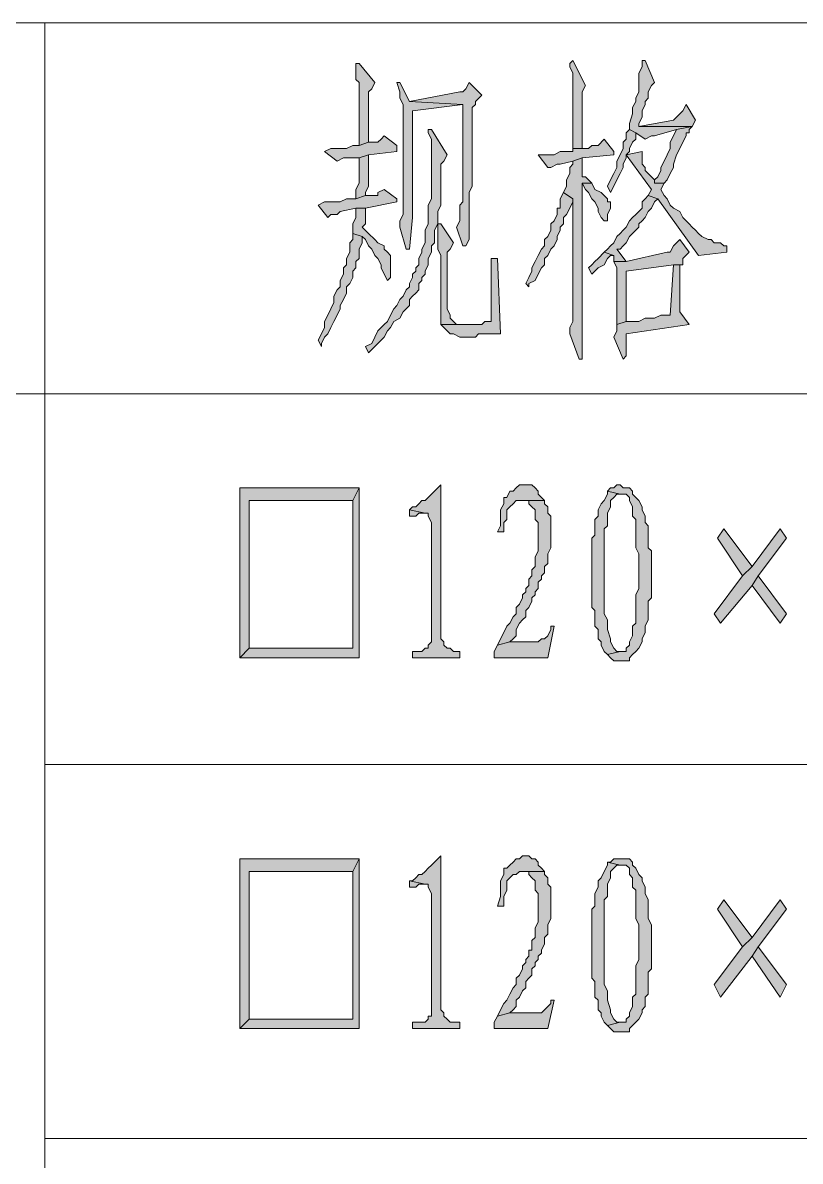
# Model space of a CAD drawing. Header units: millimetres. Extents: x 24 to 410, y 10 to 282.
# Drawn here: x 303.23 to 313.7, y 157.77 to 173.1 of the extents above; entities that cross this region are included whole.
import ezdxf

# ---------------------------------------------------------------- set-up
doc = ezdxf.new("R2010")
doc.units = ezdxf.units.MM

msp = doc.modelspace()

# ---------------------------------------------------------------- hatches: boundary and pattern name
h = msp.add_hatch(color=7)
h.dxf.hatch_style = 2
h.paths.add_polyline_path([(307.763333, 172.550667), (307.721, 172.550667), (307.721, 172.508333), (307.721, 172.339), (307.763333, 172.296667), (307.763333, 171.45), (307.890333, 171.492333), (307.890333, 172.127333), (307.890333, 172.169667), (307.932667, 172.212), (307.975, 172.296667)])
h = msp.add_hatch(color=7)
h.dxf.hatch_style = 2
h.paths.add_polyline_path([(310.642, 172.593), (310.599667, 172.550667), (310.599667, 172.508333), (310.642, 172.423667), (310.642, 171.407667), (310.769, 171.407667), (310.769, 171.746333), (310.769, 171.831), (310.769, 172.169667), (310.811333, 172.254333)])
h = msp.add_hatch(color=7)
h.dxf.hatch_style = 2
h.paths.add_polyline_path([(311.573333, 172.593), (311.573333, 172.508333), (311.531, 172.423667), (311.531, 172.169667), (311.488667, 172.085), (311.488667, 172.042667), (311.446333, 171.958), (311.446333, 171.873333), (311.404, 171.746333), (311.404, 171.661667), (311.488667, 171.619333), (311.615667, 171.534667), (311.700333, 171.577), (311.742667, 171.577), (312.039, 171.661667), (312.250667, 171.704), (311.531, 171.704), (311.531, 171.746333), (311.573333, 171.831), (311.573333, 171.915667), (311.615667, 172.000333), (311.615667, 172.042667), (311.658, 172.085), (311.658, 172.169667), (311.700333, 172.254333), (311.742667, 172.296667), (311.615667, 172.593)])
h = msp.add_hatch(color=7)
h.dxf.hatch_style = 2
h.paths.add_polyline_path([(308.313667, 172.296667), (308.271333, 172.296667), (308.313667, 172.169667), (308.313667, 172.085), (308.356, 172.000333), (308.356, 170.518667), (308.313667, 170.434), (308.313667, 170.349333), (308.398333, 170.053), (308.440667, 170.053), (308.483, 170.476333), (308.483, 171.915667), (309.160333, 172.000333), (308.440667, 172.042667)])
h = msp.add_hatch(color=7)
h.dxf.hatch_style = 2
h.paths.add_polyline_path([(309.245, 172.296667), (309.202667, 172.212), (309.160333, 172.169667), (309.118, 172.169667), (308.440667, 172.042667), (309.160333, 172.000333), (309.160333, 170.688), (309.118, 170.645667), (309.118, 170.518667), (309.118, 170.434), (309.075667, 170.349333), (309.160333, 170.095333), (309.202667, 170.095333), (309.245, 170.18), (309.245, 170.815), (309.287333, 170.899667), (309.287333, 171.958), (309.329667, 172.000333), (309.329667, 172.042667), (309.414333, 172.127333)])
h = msp.add_hatch(color=7)
h.dxf.hatch_style = 2
h.paths.add_polyline_path([(312.166, 172.000333), (312.123667, 171.915667), (312.081333, 171.873333), (312.039, 171.831), (311.996667, 171.788667), (311.531, 171.704), (312.250667, 171.704), (312.293, 171.788667)])
h = msp.add_hatch(color=7)
h.dxf.hatch_style = 2
h.paths.add_polyline_path([(308.102, 171.577), (308.059667, 171.534667), (308.017333, 171.492333), (307.890333, 171.492333), (307.763333, 171.45), (307.678667, 171.45), (307.594, 171.407667), (307.382333, 171.407667), (307.297667, 171.365333), (307.467, 171.238333), (307.551667, 171.280667), (307.763333, 171.280667), (307.890333, 171.323), (308.271333, 171.365333), (308.271333, 171.45)])
h = msp.add_hatch(color=7)
h.dxf.hatch_style = 2
h.paths.add_polyline_path([(308.737, 171.661667), (308.694667, 171.661667), (308.694667, 171.619333), (308.737, 171.534667), (308.737, 170.730333), (308.694667, 170.645667), (308.694667, 170.391667), (308.652333, 170.307), (308.652333, 170.137667), (308.61, 170.053), (308.61, 170.010667), (308.567667, 169.926), (308.567667, 169.841333), (308.525333, 169.799), (308.525333, 169.756667), (308.483, 169.714333), (308.483, 169.672), (308.440667, 169.587333), (308.440667, 169.545), (308.398333, 169.502667), (308.356, 169.418), (308.313667, 169.375667), (308.271333, 169.291), (308.229, 169.248667), (308.186667, 169.164), (308.144333, 169.079333), (308.102, 169.037), (308.017333, 168.952333), (307.975, 168.867667), (307.932667, 168.783), (307.848, 168.740667), (307.890333, 168.656), (307.975, 168.740667), (308.017333, 168.783), (308.102, 168.867667), (308.144333, 168.952333), (308.186667, 168.994667), (308.229, 169.079333), (308.313667, 169.121667), (308.356, 169.206333), (308.398333, 169.248667), (308.440667, 169.291), (308.440667, 169.375667), (308.483, 169.418), (308.525333, 169.460333), (308.567667, 169.502667), (308.567667, 169.587333), (308.61, 169.629667), (308.61, 169.672), (308.652333, 169.714333), (308.652333, 169.756667), (308.694667, 169.841333), (308.694667, 169.926), (308.737, 170.010667), (308.737, 170.095333), (308.779333, 170.137667), (308.779333, 170.307), (308.821667, 170.391667), (308.864, 170.391667), (308.821667, 170.391667), (308.821667, 170.561), (308.864, 170.645667), (308.864, 171.196), (308.906333, 171.238333), (308.948667, 171.323)])
h = msp.add_hatch(color=7)
h.dxf.hatch_style = 2
h.paths.add_polyline_path([(311.404, 171.661667), (311.361667, 171.619333), (311.361667, 171.534667), (311.319333, 171.492333), (311.319333, 171.407667), (311.277, 171.323), (311.234667, 171.238333), (311.234667, 171.153667), (311.192333, 171.069), (311.15, 170.984333), (311.107667, 170.899667), (311.15, 170.815), (311.192333, 170.899667), (311.234667, 170.984333), (311.277, 171.069), (311.319333, 171.153667), (311.319333, 171.196), (311.361667, 171.280667), (311.361667, 171.323), (311.404, 171.365333), (311.404, 171.407667), (311.446333, 171.492333), (311.488667, 171.534667), (311.488667, 171.619333)])
h = msp.add_hatch(color=7)
h.dxf.hatch_style = 2
h.paths.add_polyline_path([(312.250667, 171.704), (312.039, 171.661667), (311.996667, 171.577), (311.954333, 171.492333), (311.954333, 171.407667), (311.912, 171.323), (311.869667, 171.238333), (311.827333, 171.153667), (311.827333, 171.111333), (311.785, 171.026667), (311.742667, 170.984333), (311.742667, 170.942), (311.869667, 170.942), (311.912, 170.984333), (311.954333, 171.069), (311.996667, 171.153667), (311.996667, 171.196), (312.039, 171.323), (312.081333, 171.407667), (312.123667, 171.492333), (312.166, 171.577), (312.166, 171.619333), (312.208333, 171.619333), (312.208333, 171.661667)])
h = msp.add_hatch(color=7)
h.dxf.hatch_style = 2
h.paths.add_polyline_path([(311.065333, 171.534667), (310.980667, 171.45), (310.896, 171.45), (310.853667, 171.407667), (310.642, 171.407667), (310.642, 171.365333), (310.472667, 171.365333), (310.388, 171.323), (310.176333, 171.323), (310.303333, 171.153667), (310.345667, 171.153667), (310.430333, 171.196), (310.472667, 171.196), (310.642, 171.238333), (310.769, 171.280667), (311.192333, 171.323), (311.192333, 171.365333)])
h = msp.add_hatch(color=7)
h.dxf.hatch_style = 2
h.paths.add_polyline_path([(307.890333, 171.323), (307.763333, 171.280667), (307.763333, 170.942), (307.721, 170.857333), (307.721, 170.730333), (307.848, 170.772667), (307.848, 170.815), (307.890333, 170.899667)])
h = msp.add_hatch(color=7)
h.dxf.hatch_style = 2
h.paths.add_polyline_path([(310.769, 171.280667), (310.642, 171.238333), (310.642, 171.196), (310.599667, 171.153667), (310.599667, 171.069), (310.557333, 170.984333), (310.557333, 170.899667), (310.515, 170.815), (310.642, 170.730333), (310.642, 169.121667), (310.642, 169.079333), (310.599667, 168.994667), (310.599667, 168.91), (310.726667, 168.571333), (310.769, 168.571333), (310.769, 168.613667), (310.769, 170.942), (310.896, 170.942), (310.811333, 171.026667), (310.769, 171.026667), (310.769, 171.153667)])
h = msp.add_hatch(color=7)
h.dxf.hatch_style = 2
h.paths.add_polyline_path([(311.573333, 171.365333), (311.361667, 171.323), (311.700333, 170.857333), (311.658, 170.772667), (311.785, 170.730333), (312.335333, 169.968333), (312.716333, 170.010667), (312.716333, 170.095333), (312.674, 170.095333), (312.631667, 170.137667), (312.547, 170.137667), (312.504667, 170.18), (312.462333, 170.18), (312.377667, 170.222333), (312.335333, 170.264667), (312.293, 170.307), (312.250667, 170.349333), (312.208333, 170.391667), (312.166, 170.434), (312.123667, 170.476333), (312.081333, 170.561), (311.996667, 170.603333), (311.954333, 170.645667), (311.912, 170.730333), (311.869667, 170.772667), (311.827333, 170.857333), (311.869667, 170.942), (311.742667, 170.942), (311.742667, 170.984333), (311.700333, 171.026667), (311.615667, 171.111333), (311.615667, 171.153667), (311.573333, 171.196)])
h = msp.add_hatch(color=7)
h.dxf.hatch_style = 2
h.paths.add_polyline_path([(308.102, 170.857333), (308.017333, 170.815), (308.017333, 170.772667), (307.975, 170.772667), (307.848, 170.772667), (307.721, 170.730333), (307.594, 170.730333), (307.509333, 170.688), (307.297667, 170.688), (307.213, 170.645667), (307.34, 170.476333), (307.382333, 170.518667), (307.467, 170.518667), (307.509333, 170.561), (307.721, 170.603333), (307.848, 170.603333), (308.271333, 170.688), (308.271333, 170.730333)])
h = msp.add_hatch(color=7)
h.dxf.hatch_style = 2
h.paths.add_polyline_path([(310.515, 170.815), (310.472667, 170.730333), (310.472667, 170.603333), (310.430333, 170.603333), (310.430333, 170.518667), (310.388, 170.434), (310.345667, 170.391667), (310.345667, 170.307), (310.303333, 170.222333), (310.261, 170.18), (310.261, 170.095333), (310.218667, 170.053), (310.176333, 169.968333), (310.134, 169.883667), (310.091667, 169.799), (310.091667, 169.756667), (310.049333, 169.672), (310.007, 169.587333), (310.049333, 169.545), (310.049333, 169.587333), (310.134, 169.629667), (310.176333, 169.714333), (310.218667, 169.799), (310.261, 169.841333), (310.261, 169.926), (310.303333, 169.968333), (310.345667, 170.053), (310.388, 170.095333), (310.430333, 170.18), (310.430333, 170.222333), (310.472667, 170.307), (310.472667, 170.349333), (310.515, 170.391667), (310.515, 170.476333), (310.557333, 170.518667), (310.599667, 170.603333), (310.642, 170.688), (310.642, 170.730333)])
h = msp.add_hatch(color=7)
h.dxf.hatch_style = 2
h.paths.add_polyline_path([(310.896, 170.942), (310.769, 170.942), (310.811333, 170.857333), (310.853667, 170.815), (310.896, 170.730333), (310.938333, 170.688), (310.980667, 170.603333), (310.980667, 170.561), (311.023, 170.476333), (311.065333, 170.434), (311.107667, 170.434), (311.107667, 170.518667), (311.15, 170.603333), (311.15, 170.688), (311.107667, 170.688), (311.107667, 170.730333), (311.065333, 170.772667), (311.023, 170.815), (310.938333, 170.857333)])
h = msp.add_hatch(color=7)
h.dxf.hatch_style = 2
h.paths.add_polyline_path([(311.658, 170.772667), (311.615667, 170.730333), (311.573333, 170.688), (311.573333, 170.603333), (311.531, 170.561), (311.488667, 170.518667), (311.446333, 170.476333), (311.404, 170.434), (311.361667, 170.349333), (311.319333, 170.307), (311.277, 170.264667), (311.234667, 170.222333), (311.192333, 170.137667), (311.15, 170.095333), (311.107667, 170.053), (311.065333, 170.010667), (311.192333, 169.968333), (311.192333, 169.883667), (311.361667, 169.883667), (311.234667, 170.053), (311.277, 170.053), (311.319333, 170.095333), (311.361667, 170.137667), (311.404, 170.222333), (311.446333, 170.264667), (311.488667, 170.307), (311.531, 170.349333), (311.531, 170.391667), (311.573333, 170.434), (311.615667, 170.476333), (311.658, 170.561), (311.700333, 170.603333), (311.742667, 170.688), (311.785, 170.730333)])
h = msp.add_hatch(color=7)
h.dxf.hatch_style = 2
h.paths.add_polyline_path([(307.848, 170.603333), (307.721, 170.603333), (307.721, 170.518667), (307.721, 170.476333), (307.678667, 170.391667), (307.678667, 170.264667), (307.805667, 170.222333), (307.848, 170.18), (307.890333, 170.095333), (307.932667, 170.053), (307.975, 169.968333), (308.017333, 169.926), (308.059667, 169.841333), (308.059667, 169.799), (308.102, 169.714333), (308.144333, 169.629667), (308.186667, 169.672), (308.186667, 169.968333), (308.144333, 170.010667), (308.102, 170.053), (308.102, 170.095333), (308.017333, 170.137667), (307.975, 170.18), (307.890333, 170.264667), (307.805667, 170.349333), (307.848, 170.391667)])
h = msp.add_hatch(color=7)
h.dxf.hatch_style = 2
h.paths.add_polyline_path([(308.864, 170.391667), (308.821667, 170.391667), (308.821667, 170.349333), (308.821667, 170.053), (308.864, 169.968333), (308.864, 169.037), (309.160333, 169.037), (309.075667, 169.037), (309.033333, 169.079333), (308.991, 169.121667), (308.991, 169.164), (308.948667, 169.248667), (308.948667, 169.968333), (308.948667, 170.010667), (308.991, 170.053), (309.033333, 170.137667)])
h = msp.add_hatch(color=7)
h.dxf.hatch_style = 2
h.paths.add_polyline_path([(307.678667, 170.264667), (307.678667, 170.18), (307.636333, 170.137667), (307.636333, 170.010667), (307.594, 169.926), (307.594, 169.841333), (307.551667, 169.799), (307.551667, 169.714333), (307.509333, 169.629667), (307.509333, 169.545), (307.467, 169.502667), (307.424667, 169.418), (307.424667, 169.333333), (307.382333, 169.248667), (307.34, 169.164), (307.297667, 169.079333), (307.297667, 168.994667), (307.255333, 168.91), (307.213, 168.825333), (307.255333, 168.740667), (307.255333, 168.783), (307.297667, 168.867667), (307.34, 168.91), (307.382333, 168.994667), (307.424667, 169.079333), (307.467, 169.164), (307.509333, 169.248667), (307.509333, 169.291), (307.551667, 169.375667), (307.594, 169.460333), (307.594, 169.545), (307.636333, 169.587333), (307.678667, 169.672), (307.678667, 169.756667), (307.721, 169.799), (307.721, 169.883667), (307.763333, 169.926), (307.763333, 170.053), (307.805667, 170.137667), (307.805667, 170.222333)])
h = msp.add_hatch(color=7)
h.dxf.hatch_style = 2
h.paths.add_polyline_path([(312.081333, 170.18), (312.039, 170.137667), (311.996667, 170.095333), (311.954333, 170.010667), (311.912, 170.010667), (311.361667, 169.883667), (311.192333, 169.883667), (311.234667, 169.799), (311.234667, 169.037), (311.361667, 169.079333), (311.361667, 169.629667), (311.361667, 169.756667), (311.996667, 169.841333), (312.123667, 169.841333), (312.123667, 169.926), (312.208333, 170.010667)])
h = msp.add_hatch(color=7)
h.dxf.hatch_style = 2
h.paths.add_polyline_path([(309.626, 169.926), (309.541333, 169.926), (309.541333, 169.079333), (309.456667, 169.079333), (309.414333, 169.037), (308.864, 169.037), (308.906333, 168.994667), (308.948667, 168.952333), (308.991, 168.91), (309.033333, 168.91), (309.118, 168.867667), (309.329667, 168.867667), (309.372, 168.91), (309.668333, 168.91)])
h = msp.add_hatch(color=7)
h.dxf.hatch_style = 2
h.paths.add_polyline_path([(311.065333, 170.010667), (310.980667, 169.926), (310.938333, 169.883667), (310.896, 169.841333), (310.853667, 169.799), (310.896, 169.714333), (310.938333, 169.756667), (310.980667, 169.799), (311.065333, 169.841333), (311.107667, 169.926), (311.15, 169.968333), (311.192333, 169.968333)])
h = msp.add_hatch(color=7)
h.dxf.hatch_style = 2
h.paths.add_polyline_path([(312.123667, 169.841333), (311.996667, 169.841333), (311.954333, 169.164), (311.827333, 169.164), (311.742667, 169.121667), (311.615667, 169.121667), (311.531, 169.079333), (311.361667, 169.079333), (311.234667, 169.037), (311.234667, 168.952333), (311.192333, 168.867667), (311.319333, 168.571333), (311.361667, 168.613667), (311.361667, 168.91), (312.208333, 169.037), (312.081333, 169.206333), (312.081333, 169.841333)])
h = msp.add_hatch(color=7)
h.dxf.hatch_style = 2
h.paths.add_polyline_path([(307.763333, 166.835667), (306.154667, 166.835667), (306.154667, 164.549667), (306.281667, 164.676667), (306.281667, 166.666333), (307.678667, 166.666333)])
h = msp.add_hatch(color=7)
h.dxf.hatch_style = 2
h.paths.add_polyline_path([(307.763333, 166.835667), (307.678667, 166.666333), (307.678667, 164.676667), (306.281667, 164.676667), (306.154667, 164.549667), (307.763333, 164.549667)])
h = msp.add_hatch(color=7)
h.dxf.hatch_style = 2
h.paths.add_polyline_path([(308.864, 166.878), (308.821667, 166.835667), (308.779333, 166.793333), (308.737, 166.751), (308.694667, 166.708667), (308.652333, 166.666333), (308.61, 166.666333), (308.567667, 166.624), (308.525333, 166.581667), (308.483, 166.581667), (308.440667, 166.539333), (308.652333, 166.497), (308.694667, 166.497), (308.694667, 166.454667), (308.737, 166.37), (308.737, 164.761333), (308.694667, 164.719), (308.694667, 164.676667), (308.652333, 164.676667), (308.61, 164.634333), (308.483, 164.634333), (308.483, 164.549667), (309.118, 164.549667), (309.118, 164.634333), (309.033333, 164.634333), (308.991, 164.676667), (308.948667, 164.676667), (308.906333, 164.719), (308.906333, 164.761333), (308.864, 164.803667)])
h = msp.add_hatch(color=7)
h.dxf.hatch_style = 2
h.paths.add_polyline_path([(310.007, 166.878), (309.922333, 166.878), (309.88, 166.835667), (309.837667, 166.793333), (309.795333, 166.793333), (309.753, 166.708667), (309.710667, 166.708667), (309.710667, 166.666333), (309.710667, 166.624), (309.668333, 166.539333), (309.668333, 166.327667), (309.626, 166.243), (309.710667, 166.243), (309.710667, 166.285333), (309.710667, 166.37), (309.753, 166.412333), (309.753, 166.539333), (309.795333, 166.581667), (309.837667, 166.624), (309.88, 166.666333), (309.922333, 166.666333), (309.964667, 166.666333), (310.261, 166.666333), (310.218667, 166.708667), (310.176333, 166.751), (310.176333, 166.793333), (310.134, 166.835667), (310.091667, 166.878)])
h = msp.add_hatch(color=7)
h.dxf.hatch_style = 2
h.paths.add_polyline_path([(311.277, 166.878), (311.234667, 166.878), (311.192333, 166.835667), (311.15, 166.835667), (311.107667, 166.793333), (311.277, 166.751), (311.361667, 166.751), (311.404, 166.708667), (311.404, 166.666333), (311.446333, 166.581667), (311.446333, 166.454667), (311.488667, 166.412333), (311.488667, 166.031333), (311.531, 165.946667), (311.531, 165.692667), (311.531, 165.650333), (311.531, 165.481), (311.488667, 165.396333), (311.488667, 165.015333), (311.446333, 164.973), (311.446333, 164.846), (311.404, 164.761333), (311.404, 164.719), (311.361667, 164.676667), (311.361667, 164.634333), (311.319333, 164.634333), (311.277, 164.634333), (311.107667, 164.592), (311.15, 164.549667), (311.192333, 164.507333), (311.404, 164.507333), (311.404, 164.549667), (311.446333, 164.592), (311.488667, 164.634333), (311.531, 164.676667), (311.573333, 164.761333), (311.573333, 164.803667), (311.615667, 164.888333), (311.615667, 164.973), (311.658, 165.057667), (311.658, 165.311667), (311.700333, 165.354), (311.700333, 165.989), (311.658, 166.031333), (311.658, 166.327667), (311.615667, 166.37), (311.615667, 166.454667), (311.573333, 166.539333), (311.573333, 166.581667), (311.531, 166.666333), (311.488667, 166.708667), (311.446333, 166.751), (311.446333, 166.793333), (311.404, 166.835667), (311.319333, 166.835667)])
h = msp.add_hatch(color=7)
h.dxf.hatch_style = 2
h.paths.add_polyline_path([(311.107667, 166.793333), (311.107667, 166.751), (311.065333, 166.666333), (311.023, 166.624), (310.980667, 166.539333), (310.980667, 166.454667), (310.938333, 166.412333), (310.938333, 166.200667), (310.896, 166.158333), (310.896, 165.227), (310.938333, 165.184667), (310.938333, 165.1), (310.938333, 165.057667), (310.938333, 164.973), (310.980667, 164.930667), (310.980667, 164.803667), (311.023, 164.761333), (311.023, 164.719), (311.065333, 164.634333), (311.107667, 164.592), (311.277, 164.634333), (311.234667, 164.634333), (311.192333, 164.676667), (311.15, 164.761333), (311.15, 164.803667), (311.107667, 164.930667), (311.107667, 165.057667), (311.065333, 165.142333), (311.065333, 166.285333), (311.107667, 166.327667), (311.107667, 166.497), (311.15, 166.581667), (311.15, 166.666333), (311.192333, 166.708667), (311.234667, 166.751), (311.277, 166.751)])
h = msp.add_hatch(color=7)
h.dxf.hatch_style = 2
h.paths.add_polyline_path([(308.440667, 166.539333), (308.440667, 166.454667), (308.525333, 166.454667), (308.567667, 166.497), (308.652333, 166.497)])
h = msp.add_hatch(color=7)
h.dxf.hatch_style = 2
h.paths.add_polyline_path([(310.261, 166.666333), (309.964667, 166.666333), (310.049333, 166.666333), (310.049333, 166.624), (310.091667, 166.581667), (310.134, 166.539333), (310.134, 166.412333), (310.176333, 166.37), (310.176333, 165.989), (310.134, 165.904333), (310.134, 165.777333), (310.091667, 165.735), (310.091667, 165.650333), (310.049333, 165.608), (310.049333, 165.523333), (310.007, 165.481), (310.007, 165.438667), (309.964667, 165.396333), (309.964667, 165.354), (309.922333, 165.269333), (309.88, 165.227), (309.88, 165.142333), (309.837667, 165.1), (309.795333, 165.015333), (309.753, 164.973), (309.710667, 164.888333), (309.668333, 164.803667), (309.626, 164.719), (309.795333, 164.761333), (309.837667, 164.803667), (309.88, 164.846), (309.88, 164.930667), (309.922333, 165.015333), (309.964667, 165.057667), (310.007, 165.1), (310.007, 165.184667), (310.049333, 165.227), (310.091667, 165.311667), (310.091667, 165.354), (310.134, 165.396333), (310.134, 165.438667), (310.176333, 165.481), (310.176333, 165.565667), (310.218667, 165.608), (310.218667, 165.650333), (310.261, 165.692667), (310.261, 165.777333), (310.303333, 165.819667), (310.303333, 165.946667), (310.345667, 166.031333), (310.345667, 166.454667), (310.303333, 166.497), (310.303333, 166.581667), (310.261, 166.624)])
h = msp.add_hatch(color=7)
h.dxf.hatch_style = 2
h.paths.add_polyline_path([(313.436, 166.285333), (313.055, 165.777333), (312.928, 165.650333), (312.547, 165.142333), (312.631667, 165.015333), (313.055, 165.523333), (313.139667, 165.650333), (313.520667, 166.158333)])
h = msp.add_hatch(color=7)
h.dxf.hatch_style = 2
h.paths.add_polyline_path([(312.674, 166.285333), (312.589333, 166.158333), (312.928, 165.650333), (313.055, 165.777333)])
h = msp.add_hatch(color=7)
h.dxf.hatch_style = 2
h.paths.add_polyline_path([(313.139667, 165.650333), (313.055, 165.523333), (313.436, 165.015333), (313.520667, 165.142333)])
h = msp.add_hatch(color=7)
h.dxf.hatch_style = 2
h.paths.add_polyline_path([(310.388, 164.973), (310.345667, 164.973), (310.345667, 164.930667), (310.303333, 164.846), (310.261, 164.803667), (310.218667, 164.803667), (310.176333, 164.761333), (309.795333, 164.761333), (309.626, 164.719), (309.583667, 164.634333), (309.583667, 164.549667), (310.303333, 164.549667)])
h = msp.add_hatch(color=7)
h.dxf.hatch_style = 2
h.paths.add_polyline_path([(307.763333, 161.840333), (306.154667, 161.840333), (306.154667, 159.554333), (306.281667, 159.681333), (306.281667, 161.671), (307.678667, 161.671)])
h = msp.add_hatch(color=7)
h.dxf.hatch_style = 2
h.paths.add_polyline_path([(307.763333, 161.840333), (307.678667, 161.671), (307.678667, 159.681333), (306.281667, 159.681333), (306.154667, 159.554333), (307.763333, 159.554333)])
h = msp.add_hatch(color=7)
h.dxf.hatch_style = 2
h.paths.add_polyline_path([(308.864, 161.882667), (308.821667, 161.840333), (308.779333, 161.798), (308.737, 161.755667), (308.694667, 161.713333), (308.652333, 161.671), (308.61, 161.628667), (308.567667, 161.628667), (308.525333, 161.586333), (308.483, 161.544), (308.440667, 161.544), (308.652333, 161.501667), (308.694667, 161.501667), (308.694667, 161.459333), (308.737, 161.374667), (308.737, 159.723667), (308.694667, 159.723667), (308.694667, 159.681333), (308.652333, 159.639), (308.483, 159.639), (308.483, 159.554333), (309.118, 159.554333), (309.118, 159.639), (308.991, 159.639), (308.948667, 159.681333), (308.906333, 159.723667), (308.906333, 159.766), (308.864, 159.808333)])
h = msp.add_hatch(color=7)
h.dxf.hatch_style = 2
h.paths.add_polyline_path([(310.007, 161.882667), (309.964667, 161.882667), (309.922333, 161.840333), (309.88, 161.840333), (309.837667, 161.798), (309.795333, 161.755667), (309.753, 161.713333), (309.710667, 161.713333), (309.710667, 161.671), (309.710667, 161.628667), (309.668333, 161.544), (309.668333, 161.332333), (309.626, 161.205333), (309.710667, 161.205333), (309.710667, 161.29), (309.710667, 161.332333), (309.753, 161.417), (309.753, 161.544), (309.795333, 161.586333), (309.837667, 161.628667), (309.88, 161.628667), (309.922333, 161.671), (309.964667, 161.671), (310.261, 161.671), (310.218667, 161.713333), (310.176333, 161.755667), (310.176333, 161.798), (310.134, 161.840333), (310.091667, 161.840333), (310.049333, 161.882667)])
h = msp.add_hatch(color=7)
h.dxf.hatch_style = 2
h.paths.add_polyline_path([(311.107667, 161.798), (311.107667, 161.755667), (311.065333, 161.671), (311.023, 161.586333), (310.980667, 161.544), (310.980667, 161.459333), (310.938333, 161.374667), (310.938333, 161.205333), (310.896, 161.163), (310.896, 160.231667), (310.938333, 160.189333), (310.938333, 160.104667), (310.938333, 160.062333), (310.938333, 159.977667), (310.980667, 159.935333), (310.980667, 159.808333), (311.023, 159.766), (311.023, 159.723667), (311.065333, 159.639), (311.107667, 159.596667), (311.277, 159.639), (311.234667, 159.639), (311.192333, 159.681333), (311.15, 159.766), (311.15, 159.808333), (311.107667, 159.935333), (311.107667, 160.062333), (311.065333, 160.147), (311.065333, 161.29), (311.107667, 161.332333), (311.107667, 161.501667), (311.15, 161.586333), (311.15, 161.671), (311.192333, 161.713333), (311.234667, 161.755667), (311.277, 161.755667)])
h = msp.add_hatch(color=7)
h.dxf.hatch_style = 2
h.paths.add_polyline_path([(311.277, 161.840333), (311.192333, 161.840333), (311.15, 161.798), (311.107667, 161.798), (311.277, 161.755667), (311.361667, 161.755667), (311.404, 161.713333), (311.404, 161.628667), (311.446333, 161.586333), (311.446333, 161.459333), (311.488667, 161.417), (311.488667, 161.036), (311.531, 160.951333), (311.531, 160.697333), (311.531, 160.655), (311.531, 160.485667), (311.488667, 160.401), (311.488667, 160.02), (311.446333, 159.977667), (311.446333, 159.850667), (311.404, 159.766), (311.404, 159.723667), (311.361667, 159.681333), (311.361667, 159.639), (311.319333, 159.639), (311.277, 159.639), (311.107667, 159.596667), (311.15, 159.554333), (311.192333, 159.512), (311.404, 159.512), (311.404, 159.554333), (311.446333, 159.596667), (311.488667, 159.639), (311.531, 159.681333), (311.573333, 159.766), (311.573333, 159.808333), (311.615667, 159.850667), (311.615667, 159.977667), (311.658, 160.02), (311.658, 160.316333), (311.700333, 160.358667), (311.700333, 160.951333), (311.658, 161.036), (311.658, 161.29), (311.615667, 161.374667), (311.615667, 161.459333), (311.573333, 161.544), (311.573333, 161.586333), (311.531, 161.628667), (311.488667, 161.713333), (311.446333, 161.755667), (311.446333, 161.798), (311.404, 161.840333)])
h = msp.add_hatch(color=7)
h.dxf.hatch_style = 2
h.paths.add_polyline_path([(310.261, 161.671), (309.964667, 161.671), (310.049333, 161.671), (310.049333, 161.628667), (310.091667, 161.586333), (310.134, 161.544), (310.134, 161.417), (310.176333, 161.374667), (310.176333, 160.993667), (310.134, 160.909), (310.134, 160.782), (310.091667, 160.739667), (310.091667, 160.612667), (310.049333, 160.612667), (310.049333, 160.528), (310.007, 160.485667), (310.007, 160.443333), (309.964667, 160.401), (309.964667, 160.358667), (309.922333, 160.274), (309.88, 160.231667), (309.88, 160.147), (309.837667, 160.104667), (309.795333, 160.02), (309.753, 159.935333), (309.710667, 159.893), (309.668333, 159.808333), (309.626, 159.723667), (309.795333, 159.766), (309.837667, 159.808333), (309.88, 159.850667), (309.88, 159.935333), (309.922333, 159.977667), (309.964667, 160.062333), (310.007, 160.104667), (310.007, 160.189333), (310.049333, 160.231667), (310.091667, 160.274), (310.091667, 160.358667), (310.134, 160.401), (310.134, 160.443333), (310.176333, 160.485667), (310.176333, 160.528), (310.218667, 160.570333), (310.218667, 160.612667), (310.261, 160.697333), (310.261, 160.782), (310.303333, 160.824333), (310.303333, 160.951333), (310.345667, 161.036), (310.345667, 161.459333), (310.303333, 161.501667), (310.303333, 161.586333), (310.261, 161.628667)])
h = msp.add_hatch(color=7)
h.dxf.hatch_style = 2
h.paths.add_polyline_path([(308.440667, 161.544), (308.440667, 161.459333), (308.525333, 161.459333), (308.567667, 161.501667), (308.652333, 161.501667)])
h = msp.add_hatch(color=7)
h.dxf.hatch_style = 2
h.paths.add_polyline_path([(313.436, 161.29), (313.055, 160.782), (312.928, 160.655), (312.547, 160.147), (312.631667, 159.977667), (313.055, 160.528), (313.139667, 160.655), (313.520667, 161.163)])
h = msp.add_hatch(color=7)
h.dxf.hatch_style = 2
h.paths.add_polyline_path([(312.674, 161.29), (312.589333, 161.163), (312.928, 160.655), (313.055, 160.782)])
h = msp.add_hatch(color=7)
h.dxf.hatch_style = 2
h.paths.add_polyline_path([(313.139667, 160.655), (313.055, 160.528), (313.436, 159.977667), (313.520667, 160.147)])
h = msp.add_hatch(color=7)
h.dxf.hatch_style = 2
h.paths.add_polyline_path([(310.388, 159.935333), (310.345667, 159.935333), (310.345667, 159.893), (310.303333, 159.850667), (310.261, 159.808333), (310.218667, 159.766), (309.795333, 159.766), (309.626, 159.723667), (309.583667, 159.639), (309.583667, 159.554333), (310.303333, 159.554333)])

# ---------------------------------------------------------------- linework, layer by layer
at = {"color": 7, "lineweight": 0}
for points in [[(249.047, 173.101), (377.063, 173.101), (377.063, 118.11), (249.047, 118.11)], [(307.763333, 172.550667), (307.721, 172.550667), (307.721, 172.508333), (307.721, 172.339), (307.763333, 172.296667), (307.763333, 171.45), (307.890333, 171.492333), (307.890333, 172.127333), (307.890333, 172.169667), (307.932667, 172.212), (307.975, 172.296667)], [(310.642, 172.593), (310.599667, 172.550667), (310.599667, 172.508333), (310.642, 172.423667), (310.642, 171.407667), (310.769, 171.407667), (310.769, 171.746333), (310.769, 171.831), (310.769, 172.169667), (310.811333, 172.254333)], [(311.573333, 172.593), (311.573333, 172.508333), (311.531, 172.423667), (311.531, 172.169667), (311.488667, 172.085), (311.488667, 172.042667), (311.446333, 171.958), (311.446333, 171.873333), (311.404, 171.746333), (311.404, 171.661667), (311.488667, 171.619333), (311.615667, 171.534667), (311.700333, 171.577), (311.742667, 171.577), (312.039, 171.661667), (312.250667, 171.704), (311.531, 171.704), (311.531, 171.746333), (311.573333, 171.831), (311.573333, 171.915667), (311.615667, 172.000333), (311.615667, 172.042667), (311.658, 172.085), (311.658, 172.169667), (311.700333, 172.254333), (311.742667, 172.296667), (311.615667, 172.593)], [(308.313667, 172.296667), (308.271333, 172.296667), (308.313667, 172.169667), (308.313667, 172.085), (308.356, 172.000333), (308.356, 170.518667), (308.313667, 170.434), (308.313667, 170.349333), (308.398333, 170.053), (308.440667, 170.053), (308.483, 170.476333), (308.483, 171.915667), (309.160333, 172.000333), (308.440667, 172.042667)], [(309.245, 172.296667), (309.202667, 172.212), (309.160333, 172.169667), (309.118, 172.169667), (308.440667, 172.042667), (309.160333, 172.000333), (309.160333, 170.688), (309.118, 170.645667), (309.118, 170.518667), (309.118, 170.434), (309.075667, 170.349333), (309.160333, 170.095333), (309.202667, 170.095333), (309.245, 170.18), (309.245, 170.815), (309.287333, 170.899667), (309.287333, 171.958), (309.329667, 172.000333), (309.329667, 172.042667), (309.414333, 172.127333)], [(312.166, 172.000333), (312.123667, 171.915667), (312.081333, 171.873333), (312.039, 171.831), (311.996667, 171.788667), (311.531, 171.704), (312.250667, 171.704), (312.293, 171.788667)], [(308.102, 171.577), (308.059667, 171.534667), (308.017333, 171.492333), (307.890333, 171.492333), (307.763333, 171.45), (307.678667, 171.45), (307.594, 171.407667), (307.382333, 171.407667), (307.297667, 171.365333), (307.467, 171.238333), (307.551667, 171.280667), (307.763333, 171.280667), (307.890333, 171.323), (308.271333, 171.365333), (308.271333, 171.45)], [(308.737, 171.661667), (308.694667, 171.661667), (308.694667, 171.619333), (308.737, 171.534667), (308.737, 170.730333), (308.694667, 170.645667), (308.694667, 170.391667), (308.652333, 170.307), (308.652333, 170.137667), (308.61, 170.053), (308.61, 170.010667), (308.567667, 169.926), (308.567667, 169.841333), (308.525333, 169.799), (308.525333, 169.756667), (308.483, 169.714333), (308.483, 169.672), (308.440667, 169.587333), (308.440667, 169.545), (308.398333, 169.502667), (308.356, 169.418), (308.313667, 169.375667), (308.271333, 169.291), (308.229, 169.248667), (308.186667, 169.164), (308.144333, 169.079333), (308.102, 169.037), (308.017333, 168.952333), (307.975, 168.867667), (307.932667, 168.783), (307.848, 168.740667), (307.890333, 168.656), (307.975, 168.740667), (308.017333, 168.783), (308.102, 168.867667), (308.144333, 168.952333), (308.186667, 168.994667), (308.229, 169.079333), (308.313667, 169.121667), (308.356, 169.206333), (308.398333, 169.248667), (308.440667, 169.291), (308.440667, 169.375667), (308.483, 169.418), (308.525333, 169.460333), (308.567667, 169.502667), (308.567667, 169.587333), (308.61, 169.629667), (308.61, 169.672), (308.652333, 169.714333), (308.652333, 169.756667), (308.694667, 169.841333), (308.694667, 169.926), (308.737, 170.010667), (308.737, 170.095333), (308.779333, 170.137667), (308.779333, 170.307), (308.821667, 170.391667), (308.864, 170.391667), (308.821667, 170.391667), (308.821667, 170.561), (308.864, 170.645667), (308.864, 171.196), (308.906333, 171.238333), (308.948667, 171.323)], [(311.404, 171.661667), (311.361667, 171.619333), (311.361667, 171.534667), (311.319333, 171.492333), (311.319333, 171.407667), (311.277, 171.323), (311.234667, 171.238333), (311.234667, 171.153667), (311.192333, 171.069), (311.15, 170.984333), (311.107667, 170.899667), (311.15, 170.815), (311.192333, 170.899667), (311.234667, 170.984333), (311.277, 171.069), (311.319333, 171.153667), (311.319333, 171.196), (311.361667, 171.280667), (311.361667, 171.323), (311.404, 171.365333), (311.404, 171.407667), (311.446333, 171.492333), (311.488667, 171.534667), (311.488667, 171.619333)], [(312.250667, 171.704), (312.039, 171.661667), (311.996667, 171.577), (311.954333, 171.492333), (311.954333, 171.407667), (311.912, 171.323), (311.869667, 171.238333), (311.827333, 171.153667), (311.827333, 171.111333), (311.785, 171.026667), (311.742667, 170.984333), (311.742667, 170.942), (311.869667, 170.942), (311.912, 170.984333), (311.954333, 171.069), (311.996667, 171.153667), (311.996667, 171.196), (312.039, 171.323), (312.081333, 171.407667), (312.123667, 171.492333), (312.166, 171.577), (312.166, 171.619333), (312.208333, 171.619333), (312.208333, 171.661667)], [(311.065333, 171.534667), (310.980667, 171.45), (310.896, 171.45), (310.853667, 171.407667), (310.642, 171.407667), (310.642, 171.365333), (310.472667, 171.365333), (310.388, 171.323), (310.176333, 171.323), (310.303333, 171.153667), (310.345667, 171.153667), (310.430333, 171.196), (310.472667, 171.196), (310.642, 171.238333), (310.769, 171.280667), (311.192333, 171.323), (311.192333, 171.365333)], [(307.890333, 171.323), (307.763333, 171.280667), (307.763333, 170.942), (307.721, 170.857333), (307.721, 170.730333), (307.848, 170.772667), (307.848, 170.815), (307.890333, 170.899667)], [(310.769, 171.280667), (310.642, 171.238333), (310.642, 171.196), (310.599667, 171.153667), (310.599667, 171.069), (310.557333, 170.984333), (310.557333, 170.899667), (310.515, 170.815), (310.642, 170.730333), (310.642, 169.121667), (310.642, 169.079333), (310.599667, 168.994667), (310.599667, 168.91), (310.726667, 168.571333), (310.769, 168.571333), (310.769, 168.613667), (310.769, 170.942), (310.896, 170.942), (310.811333, 171.026667), (310.769, 171.026667), (310.769, 171.153667)], [(311.573333, 171.365333), (311.361667, 171.323), (311.700333, 170.857333), (311.658, 170.772667), (311.785, 170.730333), (312.335333, 169.968333), (312.716333, 170.010667), (312.716333, 170.095333), (312.674, 170.095333), (312.631667, 170.137667), (312.547, 170.137667), (312.504667, 170.18), (312.462333, 170.18), (312.377667, 170.222333), (312.335333, 170.264667), (312.293, 170.307), (312.250667, 170.349333), (312.208333, 170.391667), (312.166, 170.434), (312.123667, 170.476333), (312.081333, 170.561), (311.996667, 170.603333), (311.954333, 170.645667), (311.912, 170.730333), (311.869667, 170.772667), (311.827333, 170.857333), (311.869667, 170.942), (311.742667, 170.942), (311.742667, 170.984333), (311.700333, 171.026667), (311.615667, 171.111333), (311.615667, 171.153667), (311.573333, 171.196)], [(308.102, 170.857333), (308.017333, 170.815), (308.017333, 170.772667), (307.975, 170.772667), (307.848, 170.772667), (307.721, 170.730333), (307.594, 170.730333), (307.509333, 170.688), (307.297667, 170.688), (307.213, 170.645667), (307.34, 170.476333), (307.382333, 170.518667), (307.467, 170.518667), (307.509333, 170.561), (307.721, 170.603333), (307.848, 170.603333), (308.271333, 170.688), (308.271333, 170.730333)], [(310.515, 170.815), (310.472667, 170.730333), (310.472667, 170.603333), (310.430333, 170.603333), (310.430333, 170.518667), (310.388, 170.434), (310.345667, 170.391667), (310.345667, 170.307), (310.303333, 170.222333), (310.261, 170.18), (310.261, 170.095333), (310.218667, 170.053), (310.176333, 169.968333), (310.134, 169.883667), (310.091667, 169.799), (310.091667, 169.756667), (310.049333, 169.672), (310.007, 169.587333), (310.049333, 169.545), (310.049333, 169.587333), (310.134, 169.629667), (310.176333, 169.714333), (310.218667, 169.799), (310.261, 169.841333), (310.261, 169.926), (310.303333, 169.968333), (310.345667, 170.053), (310.388, 170.095333), (310.430333, 170.18), (310.430333, 170.222333), (310.472667, 170.307), (310.472667, 170.349333), (310.515, 170.391667), (310.515, 170.476333), (310.557333, 170.518667), (310.599667, 170.603333), (310.642, 170.688), (310.642, 170.730333)], [(310.896, 170.942), (310.769, 170.942), (310.811333, 170.857333), (310.853667, 170.815), (310.896, 170.730333), (310.938333, 170.688), (310.980667, 170.603333), (310.980667, 170.561), (311.023, 170.476333), (311.065333, 170.434), (311.107667, 170.434), (311.107667, 170.518667), (311.15, 170.603333), (311.15, 170.688), (311.107667, 170.688), (311.107667, 170.730333), (311.065333, 170.772667), (311.023, 170.815), (310.938333, 170.857333)], [(311.658, 170.772667), (311.615667, 170.730333), (311.573333, 170.688), (311.573333, 170.603333), (311.531, 170.561), (311.488667, 170.518667), (311.446333, 170.476333), (311.404, 170.434), (311.361667, 170.349333), (311.319333, 170.307), (311.277, 170.264667), (311.234667, 170.222333), (311.192333, 170.137667), (311.15, 170.095333), (311.107667, 170.053), (311.065333, 170.010667), (311.192333, 169.968333), (311.192333, 169.883667), (311.361667, 169.883667), (311.234667, 170.053), (311.277, 170.053), (311.319333, 170.095333), (311.361667, 170.137667), (311.404, 170.222333), (311.446333, 170.264667), (311.488667, 170.307), (311.531, 170.349333), (311.531, 170.391667), (311.573333, 170.434), (311.615667, 170.476333), (311.658, 170.561), (311.700333, 170.603333), (311.742667, 170.688), (311.785, 170.730333)], [(307.848, 170.603333), (307.721, 170.603333), (307.721, 170.518667), (307.721, 170.476333), (307.678667, 170.391667), (307.678667, 170.264667), (307.805667, 170.222333), (307.848, 170.18), (307.890333, 170.095333), (307.932667, 170.053), (307.975, 169.968333), (308.017333, 169.926), (308.059667, 169.841333), (308.059667, 169.799), (308.102, 169.714333), (308.144333, 169.629667), (308.186667, 169.672), (308.186667, 169.968333), (308.144333, 170.010667), (308.102, 170.053), (308.102, 170.095333), (308.017333, 170.137667), (307.975, 170.18), (307.890333, 170.264667), (307.805667, 170.349333), (307.848, 170.391667)], [(308.864, 170.391667), (308.821667, 170.391667), (308.821667, 170.349333), (308.821667, 170.053), (308.864, 169.968333), (308.864, 169.037), (309.160333, 169.037), (309.075667, 169.037), (309.033333, 169.079333), (308.991, 169.121667), (308.991, 169.164), (308.948667, 169.248667), (308.948667, 169.968333), (308.948667, 170.010667), (308.991, 170.053), (309.033333, 170.137667)], [(307.678667, 170.264667), (307.678667, 170.18), (307.636333, 170.137667), (307.636333, 170.010667), (307.594, 169.926), (307.594, 169.841333), (307.551667, 169.799), (307.551667, 169.714333), (307.509333, 169.629667), (307.509333, 169.545), (307.467, 169.502667), (307.424667, 169.418), (307.424667, 169.333333), (307.382333, 169.248667), (307.34, 169.164), (307.297667, 169.079333), (307.297667, 168.994667), (307.255333, 168.91), (307.213, 168.825333), (307.255333, 168.740667), (307.255333, 168.783), (307.297667, 168.867667), (307.34, 168.91), (307.382333, 168.994667), (307.424667, 169.079333), (307.467, 169.164), (307.509333, 169.248667), (307.509333, 169.291), (307.551667, 169.375667), (307.594, 169.460333), (307.594, 169.545), (307.636333, 169.587333), (307.678667, 169.672), (307.678667, 169.756667), (307.721, 169.799), (307.721, 169.883667), (307.763333, 169.926), (307.763333, 170.053), (307.805667, 170.137667), (307.805667, 170.222333)], [(312.081333, 170.18), (312.039, 170.137667), (311.996667, 170.095333), (311.954333, 170.010667), (311.912, 170.010667), (311.361667, 169.883667), (311.192333, 169.883667), (311.234667, 169.799), (311.234667, 169.037), (311.361667, 169.079333), (311.361667, 169.629667), (311.361667, 169.756667), (311.996667, 169.841333), (312.123667, 169.841333), (312.123667, 169.926), (312.208333, 170.010667)], [(309.626, 169.926), (309.541333, 169.926), (309.541333, 169.079333), (309.456667, 169.079333), (309.414333, 169.037), (308.864, 169.037), (308.906333, 168.994667), (308.948667, 168.952333), (308.991, 168.91), (309.033333, 168.91), (309.118, 168.867667), (309.329667, 168.867667), (309.372, 168.91), (309.668333, 168.91)], [(311.065333, 170.010667), (310.980667, 169.926), (310.938333, 169.883667), (310.896, 169.841333), (310.853667, 169.799), (310.896, 169.714333), (310.938333, 169.756667), (310.980667, 169.799), (311.065333, 169.841333), (311.107667, 169.926), (311.15, 169.968333), (311.192333, 169.968333)], [(312.123667, 169.841333), (311.996667, 169.841333), (311.954333, 169.164), (311.827333, 169.164), (311.742667, 169.121667), (311.615667, 169.121667), (311.531, 169.079333), (311.361667, 169.079333), (311.234667, 169.037), (311.234667, 168.952333), (311.192333, 168.867667), (311.319333, 168.571333), (311.361667, 168.613667), (311.361667, 168.91), (312.208333, 169.037), (312.081333, 169.206333), (312.081333, 169.841333)], [(307.763333, 166.835667), (306.154667, 166.835667), (306.154667, 164.549667), (306.281667, 164.676667), (306.281667, 166.666333), (307.678667, 166.666333)], [(307.763333, 166.835667), (307.678667, 166.666333), (307.678667, 164.676667), (306.281667, 164.676667), (306.154667, 164.549667), (307.763333, 164.549667)], [(308.864, 166.878), (308.821667, 166.835667), (308.779333, 166.793333), (308.737, 166.751), (308.694667, 166.708667), (308.652333, 166.666333), (308.61, 166.666333), (308.567667, 166.624), (308.525333, 166.581667), (308.483, 166.581667), (308.440667, 166.539333), (308.652333, 166.497), (308.694667, 166.497), (308.694667, 166.454667), (308.737, 166.37), (308.737, 164.761333), (308.694667, 164.719), (308.694667, 164.676667), (308.652333, 164.676667), (308.61, 164.634333), (308.483, 164.634333), (308.483, 164.549667), (309.118, 164.549667), (309.118, 164.634333), (309.033333, 164.634333), (308.991, 164.676667), (308.948667, 164.676667), (308.906333, 164.719), (308.906333, 164.761333), (308.864, 164.803667)], [(310.007, 166.878), (309.922333, 166.878), (309.88, 166.835667), (309.837667, 166.793333), (309.795333, 166.793333), (309.753, 166.708667), (309.710667, 166.708667), (309.710667, 166.666333), (309.710667, 166.624), (309.668333, 166.539333), (309.668333, 166.327667), (309.626, 166.243), (309.710667, 166.243), (309.710667, 166.285333), (309.710667, 166.37), (309.753, 166.412333), (309.753, 166.539333), (309.795333, 166.581667), (309.837667, 166.624), (309.88, 166.666333), (309.922333, 166.666333), (309.964667, 166.666333), (310.261, 166.666333), (310.218667, 166.708667), (310.176333, 166.751), (310.176333, 166.793333), (310.134, 166.835667), (310.091667, 166.878)], [(311.277, 166.878), (311.234667, 166.878), (311.192333, 166.835667), (311.15, 166.835667), (311.107667, 166.793333), (311.277, 166.751), (311.361667, 166.751), (311.404, 166.708667), (311.404, 166.666333), (311.446333, 166.581667), (311.446333, 166.454667), (311.488667, 166.412333), (311.488667, 166.031333), (311.531, 165.946667), (311.531, 165.692667), (311.531, 165.650333), (311.531, 165.481), (311.488667, 165.396333), (311.488667, 165.015333), (311.446333, 164.973), (311.446333, 164.846), (311.404, 164.761333), (311.404, 164.719), (311.361667, 164.676667), (311.361667, 164.634333), (311.319333, 164.634333), (311.277, 164.634333), (311.107667, 164.592), (311.15, 164.549667), (311.192333, 164.507333), (311.404, 164.507333), (311.404, 164.549667), (311.446333, 164.592), (311.488667, 164.634333), (311.531, 164.676667), (311.573333, 164.761333), (311.573333, 164.803667), (311.615667, 164.888333), (311.615667, 164.973), (311.658, 165.057667), (311.658, 165.311667), (311.700333, 165.354), (311.700333, 165.989), (311.658, 166.031333), (311.658, 166.327667), (311.615667, 166.37), (311.615667, 166.454667), (311.573333, 166.539333), (311.573333, 166.581667), (311.531, 166.666333), (311.488667, 166.708667), (311.446333, 166.751), (311.446333, 166.793333), (311.404, 166.835667), (311.319333, 166.835667)], [(311.107667, 166.793333), (311.107667, 166.751), (311.065333, 166.666333), (311.023, 166.624), (310.980667, 166.539333), (310.980667, 166.454667), (310.938333, 166.412333), (310.938333, 166.200667), (310.896, 166.158333), (310.896, 165.227), (310.938333, 165.184667), (310.938333, 165.1), (310.938333, 165.057667), (310.938333, 164.973), (310.980667, 164.930667), (310.980667, 164.803667), (311.023, 164.761333), (311.023, 164.719), (311.065333, 164.634333), (311.107667, 164.592), (311.277, 164.634333), (311.234667, 164.634333), (311.192333, 164.676667), (311.15, 164.761333), (311.15, 164.803667), (311.107667, 164.930667), (311.107667, 165.057667), (311.065333, 165.142333), (311.065333, 166.285333), (311.107667, 166.327667), (311.107667, 166.497), (311.15, 166.581667), (311.15, 166.666333), (311.192333, 166.708667), (311.234667, 166.751), (311.277, 166.751)], [(308.440667, 166.539333), (308.440667, 166.454667), (308.525333, 166.454667), (308.567667, 166.497), (308.652333, 166.497)], [(310.261, 166.666333), (309.964667, 166.666333), (310.049333, 166.666333), (310.049333, 166.624), (310.091667, 166.581667), (310.134, 166.539333), (310.134, 166.412333), (310.176333, 166.37), (310.176333, 165.989), (310.134, 165.904333), (310.134, 165.777333), (310.091667, 165.735), (310.091667, 165.650333), (310.049333, 165.608), (310.049333, 165.523333), (310.007, 165.481), (310.007, 165.438667), (309.964667, 165.396333), (309.964667, 165.354), (309.922333, 165.269333), (309.88, 165.227), (309.88, 165.142333), (309.837667, 165.1), (309.795333, 165.015333), (309.753, 164.973), (309.710667, 164.888333), (309.668333, 164.803667), (309.626, 164.719), (309.795333, 164.761333), (309.837667, 164.803667), (309.88, 164.846), (309.88, 164.930667), (309.922333, 165.015333), (309.964667, 165.057667), (310.007, 165.1), (310.007, 165.184667), (310.049333, 165.227), (310.091667, 165.311667), (310.091667, 165.354), (310.134, 165.396333), (310.134, 165.438667), (310.176333, 165.481), (310.176333, 165.565667), (310.218667, 165.608), (310.218667, 165.650333), (310.261, 165.692667), (310.261, 165.777333), (310.303333, 165.819667), (310.303333, 165.946667), (310.345667, 166.031333), (310.345667, 166.454667), (310.303333, 166.497), (310.303333, 166.581667), (310.261, 166.624)], [(313.436, 166.285333), (313.055, 165.777333), (312.928, 165.650333), (312.547, 165.142333), (312.631667, 165.015333), (313.055, 165.523333), (313.139667, 165.650333), (313.520667, 166.158333)], [(312.674, 166.285333), (312.589333, 166.158333), (312.928, 165.650333), (313.055, 165.777333)], [(313.139667, 165.650333), (313.055, 165.523333), (313.436, 165.015333), (313.520667, 165.142333)], [(310.388, 164.973), (310.345667, 164.973), (310.345667, 164.930667), (310.303333, 164.846), (310.261, 164.803667), (310.218667, 164.803667), (310.176333, 164.761333), (309.795333, 164.761333), (309.626, 164.719), (309.583667, 164.634333), (309.583667, 164.549667), (310.303333, 164.549667)], [(307.763333, 161.840333), (306.154667, 161.840333), (306.154667, 159.554333), (306.281667, 159.681333), (306.281667, 161.671), (307.678667, 161.671)], [(307.763333, 161.840333), (307.678667, 161.671), (307.678667, 159.681333), (306.281667, 159.681333), (306.154667, 159.554333), (307.763333, 159.554333)], [(308.864, 161.882667), (308.821667, 161.840333), (308.779333, 161.798), (308.737, 161.755667), (308.694667, 161.713333), (308.652333, 161.671), (308.61, 161.628667), (308.567667, 161.628667), (308.525333, 161.586333), (308.483, 161.544), (308.440667, 161.544), (308.652333, 161.501667), (308.694667, 161.501667), (308.694667, 161.459333), (308.737, 161.374667), (308.737, 159.723667), (308.694667, 159.723667), (308.694667, 159.681333), (308.652333, 159.639), (308.483, 159.639), (308.483, 159.554333), (309.118, 159.554333), (309.118, 159.639), (308.991, 159.639), (308.948667, 159.681333), (308.906333, 159.723667), (308.906333, 159.766), (308.864, 159.808333)], [(310.007, 161.882667), (309.964667, 161.882667), (309.922333, 161.840333), (309.88, 161.840333), (309.837667, 161.798), (309.795333, 161.755667), (309.753, 161.713333), (309.710667, 161.713333), (309.710667, 161.671), (309.710667, 161.628667), (309.668333, 161.544), (309.668333, 161.332333), (309.626, 161.205333), (309.710667, 161.205333), (309.710667, 161.29), (309.710667, 161.332333), (309.753, 161.417), (309.753, 161.544), (309.795333, 161.586333), (309.837667, 161.628667), (309.88, 161.628667), (309.922333, 161.671), (309.964667, 161.671), (310.261, 161.671), (310.218667, 161.713333), (310.176333, 161.755667), (310.176333, 161.798), (310.134, 161.840333), (310.091667, 161.840333), (310.049333, 161.882667)], [(311.107667, 161.798), (311.107667, 161.755667), (311.065333, 161.671), (311.023, 161.586333), (310.980667, 161.544), (310.980667, 161.459333), (310.938333, 161.374667), (310.938333, 161.205333), (310.896, 161.163), (310.896, 160.231667), (310.938333, 160.189333), (310.938333, 160.104667), (310.938333, 160.062333), (310.938333, 159.977667), (310.980667, 159.935333), (310.980667, 159.808333), (311.023, 159.766), (311.023, 159.723667), (311.065333, 159.639), (311.107667, 159.596667), (311.277, 159.639), (311.234667, 159.639), (311.192333, 159.681333), (311.15, 159.766), (311.15, 159.808333), (311.107667, 159.935333), (311.107667, 160.062333), (311.065333, 160.147), (311.065333, 161.29), (311.107667, 161.332333), (311.107667, 161.501667), (311.15, 161.586333), (311.15, 161.671), (311.192333, 161.713333), (311.234667, 161.755667), (311.277, 161.755667)], [(311.277, 161.840333), (311.192333, 161.840333), (311.15, 161.798), (311.107667, 161.798), (311.277, 161.755667), (311.361667, 161.755667), (311.404, 161.713333), (311.404, 161.628667), (311.446333, 161.586333), (311.446333, 161.459333), (311.488667, 161.417), (311.488667, 161.036), (311.531, 160.951333), (311.531, 160.697333), (311.531, 160.655), (311.531, 160.485667), (311.488667, 160.401), (311.488667, 160.02), (311.446333, 159.977667), (311.446333, 159.850667), (311.404, 159.766), (311.404, 159.723667), (311.361667, 159.681333), (311.361667, 159.639), (311.319333, 159.639), (311.277, 159.639), (311.107667, 159.596667), (311.15, 159.554333), (311.192333, 159.512), (311.404, 159.512), (311.404, 159.554333), (311.446333, 159.596667), (311.488667, 159.639), (311.531, 159.681333), (311.573333, 159.766), (311.573333, 159.808333), (311.615667, 159.850667), (311.615667, 159.977667), (311.658, 160.02), (311.658, 160.316333), (311.700333, 160.358667), (311.700333, 160.951333), (311.658, 161.036), (311.658, 161.29), (311.615667, 161.374667), (311.615667, 161.459333), (311.573333, 161.544), (311.573333, 161.586333), (311.531, 161.628667), (311.488667, 161.713333), (311.446333, 161.755667), (311.446333, 161.798), (311.404, 161.840333)], [(310.261, 161.671), (309.964667, 161.671), (310.049333, 161.671), (310.049333, 161.628667), (310.091667, 161.586333), (310.134, 161.544), (310.134, 161.417), (310.176333, 161.374667), (310.176333, 160.993667), (310.134, 160.909), (310.134, 160.782), (310.091667, 160.739667), (310.091667, 160.612667), (310.049333, 160.612667), (310.049333, 160.528), (310.007, 160.485667), (310.007, 160.443333), (309.964667, 160.401), (309.964667, 160.358667), (309.922333, 160.274), (309.88, 160.231667), (309.88, 160.147), (309.837667, 160.104667), (309.795333, 160.02), (309.753, 159.935333), (309.710667, 159.893), (309.668333, 159.808333), (309.626, 159.723667), (309.795333, 159.766), (309.837667, 159.808333), (309.88, 159.850667), (309.88, 159.935333), (309.922333, 159.977667), (309.964667, 160.062333), (310.007, 160.104667), (310.007, 160.189333), (310.049333, 160.231667), (310.091667, 160.274), (310.091667, 160.358667), (310.134, 160.401), (310.134, 160.443333), (310.176333, 160.485667), (310.176333, 160.528), (310.218667, 160.570333), (310.218667, 160.612667), (310.261, 160.697333), (310.261, 160.782), (310.303333, 160.824333), (310.303333, 160.951333), (310.345667, 161.036), (310.345667, 161.459333), (310.303333, 161.501667), (310.303333, 161.586333), (310.261, 161.628667)], [(308.440667, 161.544), (308.440667, 161.459333), (308.525333, 161.459333), (308.567667, 161.501667), (308.652333, 161.501667)], [(313.436, 161.29), (313.055, 160.782), (312.928, 160.655), (312.547, 160.147), (312.631667, 159.977667), (313.055, 160.528), (313.139667, 160.655), (313.520667, 161.163)], [(312.674, 161.29), (312.589333, 161.163), (312.928, 160.655), (313.055, 160.782)], [(313.139667, 160.655), (313.055, 160.528), (313.436, 159.977667), (313.520667, 160.147)], [(310.388, 159.935333), (310.345667, 159.935333), (310.345667, 159.893), (310.303333, 159.850667), (310.261, 159.808333), (310.218667, 159.766), (309.795333, 159.766), (309.626, 159.723667), (309.583667, 159.639), (309.583667, 159.554333), (310.303333, 159.554333)]]:
    msp.add_lwpolyline(points, close=True, dxfattribs=at)
for points in [[(303.53, 173.101), (303.53, 143.086667)], [(249.047, 168.105667), (377.063, 168.105667)], [(303.53, 163.110333), (377.063, 163.110333)], [(303.53, 158.072667), (377.063, 158.072667)]]:
    msp.add_lwpolyline(points, dxfattribs=at)

doc.saveas('drawing.dxf')
